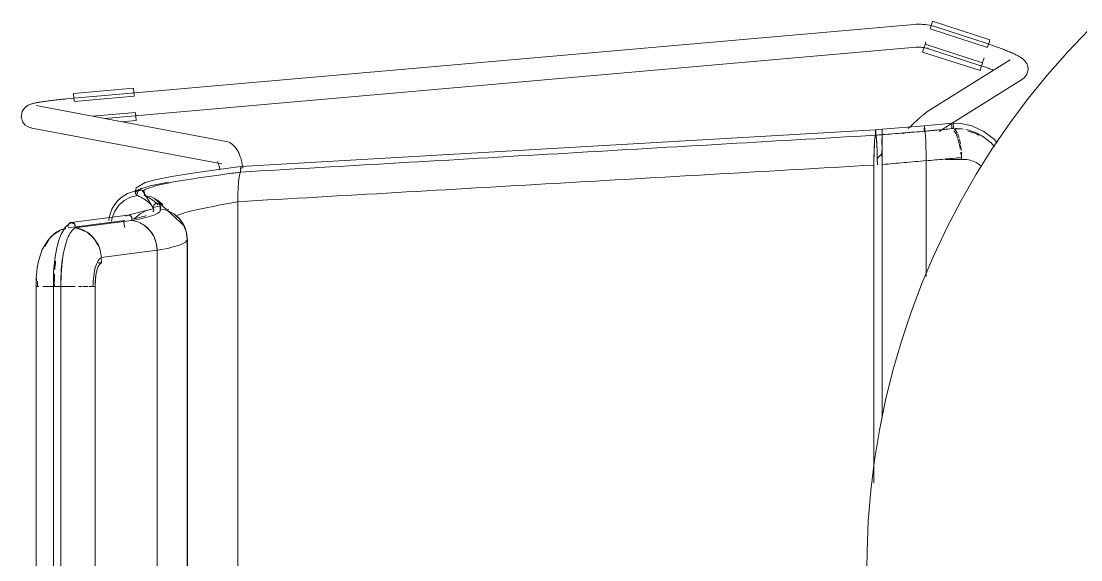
# Model space of a CAD drawing. Header units: millimetres. Extents: x 155927 to 326028, y -36033 to 97293.
# Drawn here: x 229478 to 230032, y 12309 to 12591 of the extents above; entities that cross this region are included whole.
import ezdxf

# ---------------------------------------------------------------- set-up
doc = ezdxf.new("R2010")
doc.units = ezdxf.units.MM
doc.header["$MEASUREMENT"] = 0
doc.layers.add('I-FURN', color=8, linetype='CONTINUOUS', lineweight=9)

msp = doc.modelspace()

# ---------------------------------------------------------------- linework, layer by layer
at = {"layer": 'I-FURN'}
for p, q in [((229954.15, 12589.47), (229954.78, 12591.42)), ((229954.78, 12591.42), (229984.79, 12581.73)), ((229945.1, 12589.71), (229501.78, 12550.76)), ((229945.14, 12589.71), (229945.1, 12589.71)), ((229946.28, 12589.79), (229945.14, 12589.71)), ((229947.42, 12589.82), (229946.28, 12589.79)), ((229948.57, 12589.8), (229947.42, 12589.82)), ((229949.71, 12589.74), (229948.57, 12589.8)), ((229950.84, 12589.63), (229949.71, 12589.74)), ((229951.97, 12589.48), (229950.84, 12589.63)), ((229953.1, 12589.28), (229951.97, 12589.48)), ((229954.22, 12589.04), (229953.1, 12589.28)), ((229953.48, 12587.38), (229983.48, 12577.69)), ((229953.51, 12587.5), (229954.15, 12589.47)), ((229955.32, 12588.75), (229954.22, 12589.04)), ((229956.41, 12588.42), (229955.32, 12588.75)), ((229983.23, 12579.71), (229956.41, 12588.42)), ((230036.47, 12586.92), (230025.43, 12575.34)), ((229950.9, 12579.41), (229951.28, 12580.57)), ((229984.79, 12581.73), (229984.16, 12579.78)), ((229521.8, 12540.47), (229946.15, 12577.75)), ((229946.15, 12577.76), (229946.81, 12577.8)), ((229946.81, 12577.8), (229947.47, 12577.82)), ((229947.47, 12577.82), (229948.13, 12577.81)), ((229948.13, 12577.81), (229948.79, 12577.78)), ((229948.79, 12577.78), (229949.45, 12577.71)), ((229949.45, 12577.71), (229950.11, 12577.63)), ((229949.57, 12575.27), (229950.2, 12577.22)), ((229949.57, 12575.27), (229979.57, 12565.58)), ((229950.11, 12577.63), (229950.76, 12577.51)), ((229950.2, 12577.22), (229950.83, 12579.19)), ((229950.76, 12577.51), (229951.41, 12577.37)), ((229980.88, 12569.62), (229950.87, 12579.31)), ((229951.41, 12577.37), (229952.05, 12577.21)), ((229952.05, 12577.21), (229952.68, 12577.02)), ((229952.68, 12577.02), (229952.71, 12577.01)), ((229952.71, 12577.01), (229979.52, 12568.3)), ((229983.69, 12579.56), (229983.23, 12579.71)), ((229984.16, 12579.78), (229983.52, 12577.81)), ((229984.43, 12579.32), (229983.69, 12579.56)), ((229985.16, 12579.07), (229984.43, 12579.32)), ((229985.9, 12578.82), (229985.16, 12579.07)), ((229986.63, 12578.57), (229985.9, 12578.82)), ((229987.35, 12578.32), (229986.63, 12578.57)), ((229988.06, 12578.06), (229987.35, 12578.32)), ((229988.77, 12577.81), (229988.06, 12578.06)), ((229989.47, 12577.56), (229988.77, 12577.81)), ((229990.16, 12577.3), (229989.47, 12577.56)), ((229990.84, 12577.05), (229990.16, 12577.3)), ((229991.5, 12576.79), (229990.84, 12577.05)), ((229992.15, 12576.54), (229991.5, 12576.79)), ((229992.79, 12576.29), (229992.15, 12576.54)), ((229993.42, 12576.04), (229992.79, 12576.29)), ((229994.03, 12575.79), (229993.42, 12576.04)), ((229994.63, 12575.54), (229994.03, 12575.79)), ((229995.2, 12575.29), (229994.63, 12575.54)), ((229995.77, 12575.05), (229995.2, 12575.29)), ((229996.31, 12574.81), (229995.77, 12575.05)), ((229996.84, 12574.57), (229996.31, 12574.81)), ((229997.35, 12574.34), (229996.84, 12574.57)), ((230025.43, 12575.34), (230014.86, 12563.33)), ((229995.38, 12571.22), (229951.8, 12543.91)), ((229980.84, 12569.5), (229980.2, 12567.53)), ((229980.91, 12569.72), (229981.71, 12572.2)), ((229997.84, 12574.11), (229997.35, 12574.34)), ((229998.31, 12573.87), (229997.84, 12574.11)), ((229998.77, 12573.65), (229998.31, 12573.87)), ((229999.21, 12573.42), (229998.77, 12573.65)), ((229999.64, 12573.19), (229999.21, 12573.42)), ((230000.05, 12572.96), (229999.64, 12573.19)), ((230000.45, 12572.72), (230000.05, 12572.96)), ((230000.84, 12572.48), (230000.45, 12572.72)), ((230001.22, 12572.22), (230000.84, 12572.48)), ((230001.61, 12571.95), (230001.22, 12572.22)), ((230002.02, 12571.63), (230001.61, 12571.95)), ((230002.44, 12571.26), (230002.02, 12571.63)), ((230002.91, 12570.8), (230002.44, 12571.26)), ((230003.43, 12570.17), (230002.91, 12570.8)), ((230003.99, 12569.26), (230003.43, 12570.17)), ((230004.52, 12567.88), (230003.99, 12569.26)), ((229979.85, 12568.19), (229979.52, 12568.3)), ((229980.2, 12567.53), (229979.57, 12565.58)), ((229980.54, 12567.96), (229979.85, 12568.19)), ((229981.23, 12567.73), (229980.54, 12567.96)), ((229981.92, 12567.5), (229981.23, 12567.73)), ((229982.6, 12567.27), (229981.92, 12567.5)), ((229983.27, 12567.03), (229982.6, 12567.27)), ((229983.94, 12566.8), (229983.27, 12567.03)), ((229984.59, 12566.56), (229983.94, 12566.8)), ((229985.24, 12566.32), (229984.59, 12566.56)), ((229985.88, 12566.09), (229985.24, 12566.32)), ((229986.5, 12565.86), (229985.88, 12566.09)), ((230002.88, 12561.94), (230004.1, 12563.68)), ((230004.1, 12563.68), (230004.69, 12565.9)), ((230004.69, 12565.9), (230004.52, 12567.88)), ((229964.99, 12538.02), (230001.76, 12561.05)), ((230002.88, 12561.94), (230001.76, 12561.05)), ((230014.86, 12563.33), (230004.78, 12550.91)), ((229505.38, 12553.57), (229536.79, 12556.33)), ((229505.56, 12551.53), (229505.38, 12553.57)), ((229536.79, 12556.33), (229536.97, 12554.29)), ((229536.97, 12554.29), (229537.15, 12552.23)), ((229480.53, 12546.65), (229481.24, 12547.13)), ((229481.24, 12547.13), (229481.8, 12547.43)), ((229481.8, 12547.43), (229482.27, 12547.65)), ((229482.27, 12547.65), (229482.7, 12547.81)), ((229482.7, 12547.81), (229483.1, 12547.96)), ((229483.1, 12547.96), (229483.5, 12548.08)), ((229483.5, 12548.08), (229483.89, 12548.2)), ((229483.89, 12548.2), (229484.3, 12548.3)), ((229484.3, 12548.3), (229484.71, 12548.41)), ((229484.71, 12548.41), (229485.14, 12548.51)), ((229485.14, 12548.51), (229485.58, 12548.61)), ((229485.58, 12548.61), (229486.04, 12548.7)), ((229585.22, 12528.47), (229485.93, 12547.28)), ((229486.04, 12548.7), (229486.52, 12548.8)), ((229486.52, 12548.8), (229487.01, 12548.89)), ((229487.01, 12548.89), (229487.53, 12548.99)), ((229487.53, 12548.99), (229488.06, 12549.08)), ((229488.06, 12549.08), (229488.61, 12549.17)), ((229488.61, 12549.17), (229489.18, 12549.27)), ((229489.18, 12549.27), (229489.77, 12549.36)), ((229489.77, 12549.36), (229490.37, 12549.45)), ((229490.37, 12549.45), (229490.99, 12549.54)), ((229490.99, 12549.54), (229491.62, 12549.63)), ((229491.62, 12549.63), (229492.27, 12549.72)), ((229492.27, 12549.72), (229492.94, 12549.81)), ((229492.94, 12549.81), (229493.61, 12549.89)), ((229493.61, 12549.89), (229494.3, 12549.98)), ((229494.3, 12549.98), (229495, 12550.06)), ((229495, 12550.06), (229495.71, 12550.15)), ((229495.71, 12550.15), (229496.43, 12550.23)), ((229496.43, 12550.23), (229497.15, 12550.31)), ((229497.15, 12550.31), (229497.88, 12550.39)), ((229497.88, 12550.39), (229498.62, 12550.46)), ((229498.62, 12550.46), (229499.37, 12550.54)), ((229499.37, 12550.54), (229500.12, 12550.61)), ((229500.12, 12550.61), (229500.87, 12550.68)), ((229500.87, 12550.68), (229501.62, 12550.75)), ((229501.62, 12550.75), (229501.78, 12550.76)), ((229505.74, 12549.47), (229505.56, 12551.53)), ((229505.75, 12549.34), (229537.17, 12552.1)), ((230004.78, 12550.91), (229995.2, 12538.09)), ((229478.1, 12541.38), (229478.58, 12544.14)), ((229478.93, 12538.63), (229478.1, 12541.38)), ((229478.58, 12544.14), (229479.62, 12545.79)), ((229479.62, 12545.79), (229480.53, 12546.65)), ((229537.91, 12543.65), (229515.43, 12541.68)), ((229537.92, 12543.53), (229538.1, 12541.47)), ((229538.1, 12541.47), (229538.28, 12539.42)), ((229948.67, 12541.38), (229948.35, 12541.09)), ((229948.98, 12541.65), (229948.67, 12541.38)), ((229949.28, 12541.91), (229948.98, 12541.65)), ((229949.56, 12542.15), (229949.28, 12541.91)), ((229949.82, 12542.38), (229949.56, 12542.15)), ((229950.07, 12542.6), (229949.82, 12542.38)), ((229950.31, 12542.8), (229950.07, 12542.6)), ((229950.55, 12542.99), (229950.31, 12542.8)), ((229950.77, 12543.17), (229950.55, 12542.99)), ((229950.99, 12543.34), (229950.77, 12543.17)), ((229951.22, 12543.52), (229950.99, 12543.34)), ((229951.48, 12543.7), (229951.22, 12543.52)), ((229951.8, 12543.91), (229951.48, 12543.7)), ((229478.93, 12538.63), (229480.26, 12537.05)), ((229480.26, 12537.05), (229481.34, 12536.3)), ((229481.34, 12536.3), (229482.14, 12535.93)), ((229482.14, 12535.93), (229482.76, 12535.71)), ((229482.76, 12535.71), (229483.28, 12535.58)), ((229530.38, 12538.73), (229538.28, 12539.42)), ((229928.33, 12534.84), (229950.53, 12536.66)), ((229942.55, 12535.75), (229942.06, 12535.29)), ((229943.02, 12536.2), (229942.55, 12535.75)), ((229943.49, 12536.64), (229943.02, 12536.2)), ((229943.96, 12537.07), (229943.49, 12536.64)), ((229944.41, 12537.49), (229943.96, 12537.07)), ((229944.85, 12537.9), (229944.41, 12537.49)), ((229945.29, 12538.31), (229944.85, 12537.9)), ((229945.71, 12538.7), (229945.29, 12538.31)), ((229946.13, 12539.08), (229945.71, 12538.7)), ((229946.53, 12539.45), (229946.13, 12539.08)), ((229946.92, 12539.8), (229946.53, 12539.45)), ((229947.3, 12540.15), (229946.92, 12539.8)), ((229947.66, 12540.48), (229947.3, 12540.15)), ((229948.01, 12540.79), (229947.66, 12540.48)), ((229948.35, 12541.09), (229948.01, 12540.79)), ((229950.45, 12535.74), (229950.43, 12535.29)), ((229950.43, 12535.29), (229950.45, 12535.74)), ((229950.48, 12536.41), (229950.46, 12536.12)), ((229950.46, 12536.12), (229950.48, 12536.41)), ((229950.51, 12536.6), (229950.48, 12536.41)), ((229950.48, 12536.41), (229950.51, 12536.6)), ((229950.53, 12536.67), (229950.51, 12536.6)), ((229950.51, 12536.6), (229950.53, 12536.66)), ((229950.53, 12536.67), (229965.02, 12538.09)), ((229950.56, 12536.6), (229950.53, 12536.67)), ((229950.53, 12536.66), (229950.56, 12536.59)), ((229950.58, 12536.41), (229950.56, 12536.6)), ((229950.61, 12536.11), (229950.58, 12536.41)), ((229950.58, 12536.4), (229950.61, 12536.11)), ((229950.62, 12535.73), (229950.61, 12536.11)), ((229950.61, 12536.11), (229950.62, 12535.72)), ((229950.63, 12535.28), (229950.62, 12535.73)), ((229950.62, 12535.72), (229950.63, 12535.27)), ((229958.17, 12533.75), (229964.62, 12537.78)), ((229969.59, 12537.88), (229964.13, 12537.97)), ((229975.24, 12536.66), (229969.59, 12537.88)), ((229981.55, 12533.76), (229975.24, 12536.66)), ((229995.2, 12538.09), (229986.15, 12524.9)), ((229483.28, 12535.58), (229483.69, 12535.49)), ((229483.69, 12535.49), (229582.98, 12516.68)), ((229593.06, 12515.28), (229924.97, 12534.56)), ((229924.66, 12530.84), (229924.47, 12529.09)), ((229924.87, 12531.73), (229924.66, 12530.84)), ((229924.87, 12533.18), (229924.86, 12532.69)), ((229924.86, 12532.69), (229924.86, 12532.2)), ((229924.86, 12532.2), (229924.87, 12531.73)), ((229924.88, 12533.64), (229924.87, 12533.18)), ((229924.9, 12534.02), (229924.88, 12533.64)), ((229924.92, 12534.31), (229924.9, 12534.02)), ((229924.95, 12534.5), (229924.92, 12534.31)), ((229924.97, 12534.56), (229924.95, 12534.5)), ((229928.33, 12534.83), (229924.97, 12534.57)), ((229925, 12534.49), (229924.97, 12534.56)), ((229925.03, 12534.31), (229925, 12534.49)), ((229925.05, 12534.01), (229925.03, 12534.31)), ((229925.07, 12533.63), (229925.05, 12534.01)), ((229925.08, 12533.18), (229925.07, 12533.63)), ((229925.07, 12531.72), (229925.08, 12532.19)), ((229925.28, 12530.82), (229925.07, 12531.72)), ((229925.08, 12532.69), (229925.08, 12533.18)), ((229925.08, 12532.19), (229925.08, 12532.69)), ((229925.48, 12529.07), (229925.28, 12530.82)), ((229928.31, 12531.1), (229928.3, 12529.35)), ((229928.3, 12529.34), (229928.31, 12531.09)), ((229928.32, 12532.96), (229928.33, 12533.45)), ((229928.33, 12533.45), (229928.32, 12532.96)), ((229928.32, 12532.46), (229928.32, 12532.96)), ((229928.32, 12532.96), (229928.32, 12532.46)), ((229928.33, 12531.99), (229928.32, 12532.46)), ((229928.32, 12532.46), (229928.33, 12531.99)), ((229928.33, 12534.77), (229928.33, 12534.84)), ((229928.33, 12534.84), (229928.33, 12534.77)), ((229928.33, 12534.77), (229928.33, 12534.83)), ((229928.33, 12534.83), (229928.33, 12534.77)), ((229928.33, 12534.58), (229928.33, 12534.77)), ((229928.33, 12534.77), (229928.34, 12534.58)), ((229928.34, 12534.58), (229928.33, 12534.77)), ((229928.33, 12534.77), (229928.33, 12534.58)), ((229928.33, 12534.28), (229928.33, 12534.58)), ((229928.33, 12534.58), (229928.33, 12534.29)), ((229928.33, 12534.29), (229928.33, 12533.9)), ((229928.33, 12533.9), (229928.33, 12534.28)), ((229928.33, 12533.45), (229928.33, 12533.9)), ((229928.33, 12533.9), (229928.33, 12533.45)), ((229928.34, 12534.58), (229928.34, 12534.29)), ((229928.34, 12534.29), (229928.34, 12534.58)), ((229928.34, 12534.29), (229928.34, 12533.91)), ((229928.34, 12533.91), (229928.34, 12534.29)), ((229928.34, 12533.91), (229928.34, 12533.45)), ((229928.34, 12533.46), (229928.34, 12533.91)), ((229928.34, 12532.97), (229928.34, 12533.46)), ((229928.34, 12533.45), (229928.34, 12532.96)), ((229928.34, 12532.47), (229928.34, 12532.97)), ((229928.34, 12532.96), (229928.34, 12532.47)), ((229928.34, 12532.47), (229928.34, 12532)), ((229928.34, 12532), (229928.34, 12532.47)), ((229928.34, 12532), (229928.35, 12531.11)), ((229928.35, 12531.11), (229928.34, 12532)), ((229928.35, 12531.11), (229928.37, 12529.37)), ((229928.37, 12529.37), (229928.35, 12531.11)), ((229939.58, 12532.93), (229939.07, 12532.45)), ((229950.43, 12535.29), (229950.43, 12534.8)), ((229950.43, 12534.79), (229950.43, 12535.29)), ((229950.43, 12534.8), (229950.43, 12534.3)), ((229950.43, 12534.3), (229950.43, 12534.79)), ((229950.43, 12534.3), (229950.44, 12533.83)), ((229950.44, 12533.83), (229950.43, 12534.3)), ((229950.64, 12534.78), (229950.63, 12535.28)), ((229950.63, 12535.27), (229950.64, 12534.78)), ((229950.63, 12534.29), (229950.64, 12534.78)), ((229950.64, 12534.78), (229950.63, 12534.28)), ((229950.63, 12533.82), (229950.63, 12534.29)), ((229950.63, 12534.28), (229950.63, 12533.81)), ((229950.82, 12532.92), (229950.63, 12533.82)), ((229950.63, 12533.81), (229950.82, 12532.93)), ((229950.82, 12532.93), (229951, 12531.21)), ((229951, 12531.19), (229950.82, 12532.92)), ((229951, 12531.19), (229951.15, 12528.75)), ((229951.15, 12528.71), (229951, 12531.19)), ((229980.85, 12531.19), (229977.16, 12533.1)), ((229985.42, 12527.69), (229980.85, 12531.19)), ((229987.08, 12529.43), (229981.55, 12533.76)), ((229585.22, 12528.47), (229586.2, 12528.21)), ((229586.2, 12528.21), (229587.1, 12527.84)), ((229587.1, 12527.84), (229587.89, 12527.41)), ((229587.89, 12527.41), (229588.58, 12526.92)), ((229588.58, 12526.92), (229589.17, 12526.41)), ((229589.17, 12526.41), (229589.69, 12525.89)), ((229589.69, 12525.89), (229590.15, 12525.36)), ((229590.15, 12525.36), (229590.55, 12524.83)), ((229590.55, 12524.83), (229590.91, 12524.29)), ((229924.31, 12526.59), (229924.18, 12523.46)), ((229924.47, 12529.09), (229924.31, 12526.59)), ((229925.64, 12526.57), (229925.48, 12529.07)), ((229925.76, 12523.45), (229925.64, 12526.57)), ((229928.3, 12529.35), (229928.29, 12526.85)), ((229928.29, 12526.84), (229928.3, 12529.34)), ((229928.38, 12526.86), (229928.37, 12529.37)), ((229928.37, 12529.36), (229928.38, 12526.86)), ((229928.38, 12526.86), (229928.39, 12523.73)), ((229928.39, 12523.73), (229928.38, 12526.86)), ((229951.15, 12528.71), (229951.26, 12525.68)), ((229951.26, 12525.61), (229951.15, 12528.71)), ((229951.26, 12525.61), (229951.34, 12522.17)), ((229951.34, 12522.18), (229951.26, 12525.61)), ((229986.15, 12524.9), (229977.63, 12511.36)), ((229987.15, 12525.62), (229985.42, 12527.69)), ((229988.48, 12527.68), (229987.08, 12529.43)), ((229590.91, 12524.29), (229591.23, 12523.75)), ((229591.23, 12523.75), (229591.52, 12523.22)), ((229591.52, 12523.22), (229591.79, 12522.67)), ((229591.79, 12522.67), (229592.04, 12522.11)), ((229592.04, 12522.11), (229592.28, 12521.54)), ((229592.28, 12521.54), (229592.5, 12520.95)), ((229592.5, 12520.95), (229592.71, 12520.36)), ((229592.71, 12520.36), (229592.9, 12519.76)), ((229592.9, 12519.76), (229593.08, 12519.14)), ((229593.08, 12519.14), (229593.25, 12518.51)), ((229924.11, 12519.89), (229924.08, 12516.11)), ((229924.18, 12523.46), (229924.11, 12519.89)), ((229928.39, 12522.17), (229925.72, 12519.6)), ((229925.84, 12519.9), (229925.76, 12523.45)), ((229925.87, 12516.22), (229925.84, 12519.9)), ((229928.27, 12520.16), (229928.28, 12523.72)), ((229928.28, 12523.72), (229928.27, 12520.17)), ((229928.39, 12523.73), (229928.39, 12520.16)), ((229928.39, 12520.16), (229928.39, 12523.73)), ((229928.39, 12520.16), (229928.4, 12516.37)), ((229928.4, 12516.37), (229928.39, 12520.16)), ((229951.36, 12518.32), (229951.34, 12522.08)), ((229951.34, 12522.08), (229951.36, 12518.44)), ((229969.92, 12520.01), (229969.92, 12518.97)), ((229581.21, 12513.72), (229571.28, 12512.36)), ((229580.75, 12517.9), (229580.77, 12517.87)), ((229580.77, 12517.87), (229580.81, 12517.8)), ((229580.81, 12517.8), (229580.86, 12517.71)), ((229580.86, 12517.71), (229580.93, 12517.56)), ((229580.93, 12517.56), (229581.02, 12517.36)), ((229581.02, 12517.36), (229581.12, 12517.13)), ((229581.12, 12517.13), (229581.22, 12516.86)), ((229593.06, 12515.27), (229581.21, 12513.72)), ((229581.22, 12516.86), (229581.32, 12516.56)), ((229581.32, 12516.56), (229581.43, 12516.22)), ((229581.43, 12516.22), (229581.54, 12515.86)), ((229581.54, 12515.86), (229581.65, 12515.46)), ((229581.65, 12515.46), (229581.75, 12515.04)), ((229581.75, 12515.04), (229581.86, 12514.6)), ((229581.86, 12514.6), (229581.96, 12514.13)), ((229581.96, 12514.13), (229582.06, 12513.63)), ((229592.86, 12513.87), (229592.85, 12513.38)), ((229592.85, 12513.38), (229592.86, 12513.87)), ((229592.86, 12513.87), (229592.88, 12514.33)), ((229592.88, 12514.32), (229592.86, 12513.87)), ((229592.92, 12514.71), (229592.88, 12514.32)), ((229592.88, 12514.33), (229592.92, 12514.71)), ((229592.96, 12515.01), (229592.92, 12514.71)), ((229592.92, 12514.71), (229592.96, 12515.01)), ((229593.06, 12515.28), (229593.12, 12515.21)), ((229593.12, 12515.21), (229593.06, 12515.27)), ((229593.21, 12514.74), (229593.17, 12515.03)), ((229593.17, 12515.03), (229593.21, 12514.74)), ((229593.25, 12514.36), (229593.21, 12514.74)), ((229593.21, 12514.74), (229593.25, 12514.36)), ((229593.25, 12518.51), (229593.42, 12517.87)), ((229593.42, 12517.87), (229593.57, 12517.21)), ((229593.57, 12517.21), (229593.71, 12516.54)), ((229593.71, 12516.54), (229593.85, 12515.86)), ((229593.85, 12515.86), (229593.97, 12515.17)), ((229593.97, 12515.17), (229594.09, 12514.47)), ((229924.08, 12516.11), (229924.08, 12349.84)), ((229924.08, 12349.84), (229924.08, 12516.11)), ((229928.4, 12516.37), (229928.4, 12383.54)), ((229928.4, 12383.54), (229928.4, 12516.37)), ((229951.36, 12457.76), (229951.36, 12518.32)), ((229951.36, 12518.32), (229951.36, 12457.76)), ((229971.16, 12519.02), (229961.41, 12519.02)), ((229547.92, 12508.34), (229542.93, 12506.94)), ((229556.94, 12510.15), (229547.92, 12508.34)), ((229563.26, 12511.18), (229556.94, 12510.15)), ((229571.28, 12512.36), (229563.26, 12511.18)), ((229591.8, 12507.3), (229592.11, 12509.76)), ((229592.11, 12509.76), (229591.8, 12507.26)), ((229592.11, 12509.77), (229592.48, 12511.51)), ((229592.48, 12511.51), (229592.11, 12509.76)), ((229592.48, 12511.51), (229592.88, 12512.41)), ((229592.88, 12512.41), (229592.48, 12511.51)), ((229592.85, 12513.38), (229592.86, 12512.88)), ((229592.86, 12512.88), (229592.85, 12513.38)), ((229592.86, 12512.88), (229592.88, 12512.41)), ((229592.88, 12512.41), (229592.86, 12512.88)), ((229977.63, 12511.36), (229969.66, 12497.49)), ((229545.49, 12505.26), (229533.77, 12501.27)), ((229538.29, 12504.17), (229537.76, 12501.98)), ((229542.93, 12506.94), (229538.29, 12504.17)), ((229539.35, 12502.47), (229539.04, 12502.08)), ((229539.04, 12502.08), (229539.35, 12502.46)), ((229539.74, 12502.77), (229539.35, 12502.47)), ((229539.35, 12502.46), (229539.74, 12502.76)), ((229539.74, 12502.76), (229540.2, 12502.96)), ((229540.2, 12502.96), (229539.74, 12502.77)), ((229540.68, 12503.04), (229540.2, 12502.96)), ((229540.2, 12502.96), (229540.68, 12503.03)), ((229541.17, 12502.98), (229540.68, 12503.04)), ((229540.68, 12503.03), (229541.17, 12502.97)), ((229541.63, 12502.79), (229541.17, 12502.98)), ((229541.17, 12502.97), (229541.63, 12502.79)), ((229541.54, 12502.84), (229547.24, 12493.45)), ((229541.63, 12502.79), (229542.03, 12502.5)), ((229542.03, 12502.51), (229541.63, 12502.79)), ((229542.35, 12502.13), (229542.03, 12502.51)), ((229542.03, 12502.5), (229542.35, 12502.12)), ((229555.15, 12507.17), (229545.49, 12505.26)), ((229591.56, 12504.16), (229591.4, 12500.63)), ((229591.41, 12500.69), (229591.56, 12504.16)), ((229591.56, 12504.21), (229591.8, 12507.27)), ((229591.8, 12507.26), (229591.56, 12504.16)), ((229528.7, 12497.47), (229526.93, 12495.3)), ((229530.95, 12499.46), (229528.7, 12497.47)), ((229532.03, 12497.52), (229529.2, 12495.04)), ((229533.77, 12501.27), (229530.95, 12499.46)), ((229535.35, 12499.26), (229532.03, 12497.52)), ((229538.98, 12500.16), (229535.35, 12499.26)), ((229537.76, 12501.98), (229538.06, 12501.07)), ((229538.77, 12501.13), (229538.85, 12501.62)), ((229538.85, 12501.62), (229538.77, 12501.13)), ((229538.81, 12500.63), (229538.98, 12500.16)), ((229538.98, 12500.16), (229538.82, 12500.63)), ((229538.85, 12501.62), (229539.04, 12502.08)), ((229539.04, 12502.08), (229538.85, 12501.62)), ((229542.56, 12501.68), (229542.35, 12502.13)), ((229542.35, 12502.12), (229542.55, 12501.67)), ((229542.61, 12500.68), (229542.46, 12500.21)), ((229542.46, 12500.21), (229546.08, 12499.42)), ((229542.47, 12500.21), (229542.62, 12500.69)), ((229546.08, 12499.43), (229542.47, 12500.21)), ((229542.55, 12501.67), (229542.64, 12501.18)), ((229542.65, 12501.19), (229542.56, 12501.68)), ((229542.64, 12501.18), (229542.61, 12500.68)), ((229542.62, 12500.69), (229542.65, 12501.19)), ((229549.4, 12497.79), (229546.08, 12499.43)), ((229546.08, 12499.42), (229549.4, 12497.78)), ((229547.73, 12498.73), (229563.43, 12484.13)), ((229552.24, 12495.38), (229549.4, 12497.79)), ((229549.4, 12497.78), (229552.24, 12495.38)), ((229591.35, 12496.94), (229591.41, 12500.63)), ((229591.4, 12500.63), (229591.35, 12496.86)), ((229591.35, 12496.86), (229591.35, 12113.46)), ((229591.35, 12113.38), (229591.35, 12496.86)), ((229969.66, 12497.49), (229962.25, 12483.31)), ((229525.58, 12493.03), (229524.29, 12489.43)), ((229526.93, 12495.3), (229525.58, 12493.03)), ((229527.03, 12491.95), (229525.63, 12488.44)), ((229529.2, 12495.04), (229527.03, 12491.95)), ((229533.89, 12489.88), (229545.5, 12492.84)), ((229543.63, 12492.31), (229540.24, 12490.56)), ((229547.35, 12493.2), (229543.63, 12492.31)), ((229545.5, 12492.84), (229547.37, 12493.17)), ((229550.95, 12494.72), (229547.06, 12493.88)), ((229547.15, 12494.17), (229547.23, 12494.66)), ((229547.23, 12494.66), (229547.15, 12494.17)), ((229547.19, 12493.67), (229547.15, 12494.17)), ((229547.15, 12494.17), (229547.19, 12493.67)), ((229547.35, 12493.2), (229547.19, 12493.67)), ((229547.19, 12493.67), (229547.35, 12493.2)), ((229547.23, 12494.66), (229547.43, 12495.11)), ((229547.43, 12495.11), (229547.23, 12494.66)), ((229547.43, 12495.11), (229547.75, 12495.49)), ((229547.75, 12495.49), (229547.43, 12495.11)), ((229548.15, 12495.79), (229547.75, 12495.49)), ((229547.75, 12495.49), (229548.15, 12495.78)), ((229548.61, 12495.98), (229548.15, 12495.79)), ((229548.15, 12495.78), (229548.61, 12495.97)), ((229548.61, 12495.97), (229549.1, 12496.04)), ((229549.1, 12496.04), (229548.61, 12495.98)), ((229549.1, 12496.04), (229549.59, 12495.97)), ((229549.59, 12495.98), (229549.1, 12496.04)), ((229550.05, 12495.79), (229549.59, 12495.98)), ((229549.59, 12495.97), (229550.05, 12495.78)), ((229550.46, 12495.49), (229550.05, 12495.79)), ((229550.05, 12495.78), (229550.45, 12495.49)), ((229550.45, 12495.49), (229550.77, 12495.11)), ((229550.77, 12495.11), (229550.46, 12495.49)), ((229550.77, 12495.11), (229550.97, 12494.66)), ((229550.97, 12494.66), (229550.77, 12495.11)), ((229550.82, 12495.01), (229550.87, 12492.13)), ((229551.01, 12493.67), (229550.85, 12493.2)), ((229550.85, 12493.2), (229551.02, 12493.67)), ((229554.57, 12492.31), (229550.85, 12493.2)), ((229550.97, 12494.66), (229551.05, 12494.17)), ((229551.05, 12494.17), (229550.97, 12494.66)), ((229551.05, 12494.17), (229551.01, 12493.67)), ((229551.02, 12493.67), (229551.05, 12494.17)), ((229557.96, 12490.56), (229554.57, 12492.31)), ((229554.57, 12492.3), (229557.96, 12490.55)), ((229502.63, 12483.2), (229532.32, 12487.04)), ((229504.19, 12486.04), (229533.96, 12489.89)), ((229535.87, 12487.06), (229506.17, 12483.22)), ((229524.29, 12489.43), (229524, 12487.16)), ((229525.63, 12488.44), (229525.26, 12486.7)), ((229525.26, 12486.69), (229525.63, 12488.43)), ((229531.54, 12486.92), (229532.23, 12483.43)), ((229533.29, 12489.65), (229532.9, 12489.36)), ((229533.73, 12489.84), (229533.29, 12489.65)), ((229534.2, 12489.91), (229533.73, 12489.84)), ((229534.67, 12489.84), (229534.2, 12489.91)), ((229535.11, 12489.65), (229534.67, 12489.84)), ((229535.49, 12489.35), (229535.11, 12489.65)), ((229535.79, 12488.97), (229535.49, 12489.35)), ((229535.98, 12488.52), (229535.79, 12488.97)), ((229536.06, 12488.03), (229535.98, 12488.52)), ((229536.03, 12487.53), (229536.06, 12488.03)), ((229540.24, 12490.56), (229537.36, 12488.05)), ((229560.84, 12488.05), (229557.96, 12490.56)), ((229557.96, 12490.55), (229560.83, 12488.04)), ((229560.83, 12488.04), (229563, 12484.91)), ((229563.01, 12484.91), (229560.84, 12488.05)), ((229495.93, 12480.32), (229493.86, 12478.65)), ((229498.19, 12481.65), (229495.93, 12480.32)), ((229501.3, 12483.79), (229499, 12479.96)), ((229503.69, 12485.68), (229501.3, 12483.79)), ((229508.6, 12483.97), (229506.16, 12483.65)), ((229545.37, 12481.94), (229542.63, 12484.43)), ((229547.45, 12478.83), (229545.37, 12481.94)), ((229562.83, 12485.23), (229564.56, 12480.76)), ((229563, 12484.91), (229564.37, 12481.34)), ((229564.37, 12481.34), (229563.01, 12484.91)), ((229563.43, 12484.13), (229564.13, 12482.2)), ((229564.37, 12481.34), (229564.84, 12477.55)), ((229564.85, 12477.55), (229564.37, 12481.34)), ((229564.56, 12480.76), (229565, 12477.01)), ((229962.25, 12483.31), (229955.41, 12468.84)), ((229492.02, 12476.67), (229489.15, 12471.96)), ((229493.86, 12478.65), (229492.02, 12476.67)), ((229497.81, 12476.79), (229496.73, 12472.75)), ((229499, 12479.96), (229497.81, 12476.79)), ((229502.14, 12477.25), (229501.05, 12473.82)), ((229548.77, 12475.28), (229547.45, 12478.83)), ((229549.25, 12471.51), (229548.77, 12475.28)), ((229564.85, 12477.55), (229564.85, 12132.77)), ((229564.85, 12132.77), (229564.85, 12477.55)), ((229565, 12438.1), (229565, 12477.01)), ((229489.15, 12471.96), (229487.13, 12465.81)), ((229496.73, 12472.75), (229495.86, 12468.03)), ((229500.08, 12469.38), (229499.49, 12465.37)), ((229501.05, 12473.82), (229500.08, 12469.38)), ((229519.97, 12467.65), (229549.25, 12471.51)), ((229549.25, 12471.51), (229549.25, 12138.8)), ((229549.25, 12138.8), (229549.25, 12471.51)), ((229487.13, 12465.81), (229486.48, 12462.31)), ((229495.86, 12468.03), (229495.06, 12460.14)), ((229499.49, 12465.37), (229498.96, 12458.81)), ((229520.04, 12464.94), (229518.37, 12464.94)), ((229518.39, 12462.95), (229519.18, 12464.3)), ((229519.18, 12464.3), (229520.04, 12464.94)), ((229520.04, 12464.94), (229519.97, 12467.65)), ((229955.41, 12468.84), (229949.15, 12454.12)), ((229486.48, 12462.31), (229485.96, 12457.1)), ((229495.06, 12460.14), (229494.92, 12452.58)), ((229498.96, 12458.81), (229498.88, 12452.58)), ((229516.89, 12455.62), (229517.21, 12458.47)), ((229517.21, 12458.47), (229517.72, 12460.96)), ((229517.72, 12460.96), (229518.39, 12462.95)), ((229485.96, 12457.1), (229485.88, 12452.58)), ((229486.05, 12452.58), (229485.88, 12452.58)), ((229485.88, 12452.58), (229485.88, 12157.73)), ((229485.9, 12452.58), (229487.37, 12452.58)), ((229489.4, 12452.58), (229491.98, 12452.58)), ((229495.16, 12452.58), (229492.13, 12452.58)), ((229492.15, 12452.58), (229495.16, 12452.58)), ((229494.92, 12452.58), (229494.92, 12157.73)), ((229494.92, 12452.58), (229498.77, 12452.58)), ((229494.99, 12452.58), (229494.92, 12452.58)), ((229495.18, 12452.58), (229494.99, 12452.58)), ((229495.49, 12452.58), (229495.18, 12452.58)), ((229495.88, 12452.58), (229495.49, 12452.58)), ((229496.33, 12452.58), (229495.88, 12452.58)), ((229496.82, 12452.58), (229496.33, 12452.58)), ((229497.32, 12452.58), (229496.82, 12452.58)), ((229497.8, 12452.58), (229497.32, 12452.58)), ((229498.21, 12452.58), (229497.8, 12452.58)), ((229498.54, 12452.58), (229498.21, 12452.58)), ((229498.77, 12452.58), (229498.54, 12452.58)), ((229502.66, 12452.58), (229498.85, 12452.58)), ((229498.85, 12452.58), (229502.66, 12452.58)), ((229498.88, 12157.73), (229498.88, 12452.58)), ((229502.86, 12452.58), (229506.41, 12452.58)), ((229508.04, 12452.58), (229509.88, 12452.58)), ((229511.69, 12452.58), (229510.37, 12452.58)), ((229511.68, 12452.58), (229512.87, 12452.58)), ((229513.45, 12452.58), (229515.19, 12452.58)), ((229516.72, 12452.58), (229516.72, 12157.73)), ((229516.78, 12452.58), (229516.89, 12455.62)), ((229516.78, 12157.73), (229516.78, 12452.58)), ((229949.15, 12454.12), (229943.49, 12439.15)), ((229565, 12133.3), (229565, 12438.1)), ((229943.49, 12439.15), (229938.44, 12423.97)), ((229938.44, 12423.97), (229933.99, 12408.61)), ((229933.99, 12408.61), (229930.16, 12393.07)), ((229930.16, 12393.07), (229926.96, 12377.4)), ((229926.96, 12377.4), (229924.39, 12361.61)), ((229924.39, 12361.61), (229922.45, 12345.72)), ((229922.45, 12345.72), (229921.14, 12329.78)), ((229921.14, 12329.78), (229920.48, 12313.79)), ((229920.48, 12313.79), (229920.38, 12305.16))]:
    msp.add_line(p, q, dxfattribs=at)
for centre, major_axis, ratio, start_param, end_param in [((229534.19, 12487.94), (0, -1.96), 0.955139, 1.359855, 3.903556), ((229534.18, 12471.38), (0, -15.78), 0.955139, 2.787556, 3.029056), ((229534.18, 12471.38), (0, -15.78), 0.955139, 2.545839, 2.787386), ((229534.18, 12471.38), (0, -15.78), 0.955139, 1.579038, 2.545717), ((229490.16, 12452.58), (0, -12.4), 0.287441, 4.492176, 4.712389), ((229501.63, 12452.58), (15.75, 0), 0.000004, 0.290246, 0.472486)]:
    msp.add_ellipse(centre, major_axis=major_axis, ratio=ratio, start_param=start_param, end_param=end_param, dxfattribs=at)
for points, knots in [([(229964.85, 12535.15), (229964.86, 12535.37), (229964.85, 12535.86), (229964.77, 12536.61), (229964.61, 12537.28), (229964.44, 12537.71), (229964.32, 12537.86), (229964.28, 12537.9)], [-1, -1, -1, -1, -0.90625, -0.8125, -0.71875, -0.625, -0.5625, -0.5625, -0.5625, -0.5625]), ([(229965.17, 12538.04), (229965.2, 12538.02), (229965.24, 12537.98), (229965.32, 12537.87), (229965.42, 12537.68), (229965.52, 12537.36), (229965.6, 12536.96), (229965.63, 12536.61), (229965.65, 12536.23), (229965.64, 12535.79), (229965.61, 12535.43), (229965.58, 12535.25)], [0.5555556, 0.5555556, 0.5555556, 0.5555556, 0.5833333, 0.6180556, 0.6527778, 0.7222222, 0.7916667, 0.8263889, 0.8611111, 0.9305556, 1, 1, 1, 1]), ([(229924.08, 12516.11), (229924.08, 12517.38), (229924.1, 12519.93), (229924.18, 12523.54), (229924.3, 12526.7), (229924.52, 12530.06), (229924.73, 12531.45), (229924.87, 12531.73)], [-1, -1, -1, -1, -0.833333, -0.666667, -0.5, -0.333333, 0, 0, 0, 0]), ([(229924.87, 12531.73), (229924.87, 12531.95), (229924.86, 12532.44), (229924.86, 12533.08), (229924.87, 12533.54), (229924.89, 12533.95), (229924.92, 12534.4), (229924.95, 12534.57), (229924.97, 12534.57)], [-1, -1, -1, -1, -0.90625, -0.8125, -0.765625, -0.71875, -0.625, -0.501507, -0.501507, -0.501507, -0.501507]), ([(229924.97, 12534.57), (229924.99, 12534.57), (229925.02, 12534.43), (229925.05, 12534.03), (229925.07, 12533.64), (229925.08, 12533.19), (229925.09, 12532.69), (229925.08, 12532.19), (229925.08, 12531.87), (229925.07, 12531.72)], [-0.5, -0.5, -0.5, -0.5, -0.375, -0.3125, -0.25, -0.1875, -0.125, -0.0625, 0, 0, 0, 0]), ([(229925.07, 12531.72), (229925.22, 12531.43), (229925.43, 12530.04), (229925.65, 12526.69), (229925.77, 12523.53), (229925.85, 12519.97), (229925.87, 12517.46), (229925.87, 12516.22)], [-1, -1, -1, -1, -0.6666667, -0.5, -0.3333333, -0.1666667, -0.003964, -0.003964, -0.003964, -0.003964]), ([(229944.33, 12533.32), (229942.68, 12533.18), (229937.46, 12532.75), (229932.22, 12532.32), (229928.64, 12532.02)], [0.2766114, 0.2766114, 0.2766114, 0.2766114, 0.5, 0.9859083, 0.9859083, 0.9859083, 0.9859083]), ([(229965.58, 12535.25), (229965.97, 12535.11), (229966.72, 12534.54), (229967.42, 12533.41), (229967.74, 12532.73)], [0, 0, 0, 0, 0.1666667, 0.3309695, 0.3309695, 0.3309695, 0.3309695]), ([(229967.86, 12530.24), (229967.59, 12531.05), (229966.97, 12532.74), (229966.3, 12533.57), (229965.94, 12533.97)], [-0.47467, -0.47467, -0.47467, -0.47467, -0.3333333, -0.1666667, -0.1666667, -0.1666667, -0.1666667]), ([(229972.16, 12534.67), (229974.27, 12534.23), (229977.35, 12533.22), (229980.12, 12531.59), (229980.99, 12531)], [0.1763318, 0.1763318, 0.1763318, 0.1763318, 0.3333333, 0.408557, 0.408557, 0.408557, 0.408557]), ([(229978.92, 12531.72), (229978.33, 12532.06), (229976.48, 12533.08), (229974.5, 12533.58), (229973.13, 12533.81)], [0.6175454, 0.6175454, 0.6175454, 0.6175454, 0.6666667, 0.7702374, 0.7702374, 0.7702374, 0.7702374]), ([(229969.24, 12524.54), (229969.12, 12525.22), (229968.95, 12526.06), (229968.77, 12526.91), (229968.73, 12527.1)], [-0.7589709, -0.7589709, -0.7589709, -0.7589709, -0.6666667, -0.6409461, -0.6409461, -0.6409461, -0.6409461]), ([(229968.82, 12529.6), (229969, 12528.86), (229969.17, 12528), (229969.33, 12527.11), (229969.34, 12527.05)], [0.5392675, 0.5392675, 0.5392675, 0.5392675, 0.6666667, 0.6749626, 0.6749626, 0.6749626, 0.6749626]), ([(229969.92, 12518.97), (229972.3, 12519.18), (229975.9, 12518.55), (229978.9, 12516.62), (229979.81, 12515.86)], [0, 0, 0, 0, 0.3333333, 0.5, 0.5, 0.5, 0.5]), ([(229541.58, 12502.04), (229541.78, 12502.45), (229543.38, 12503.87), (229551.68, 12506.31), (229570.11, 12509.36), (229585.33, 12511.39), (229592.88, 12512.41)], [0.1500589, 0.1500589, 0.1500589, 0.1500589, 0.25, 0.5, 0.75, 1, 1, 1, 1]), ([(229538.98, 12500.16), (229537.42, 12501.18), (229537.65, 12502.44), (229540.56, 12503.7), (229541.19, 12503.93)], [0, 0, 0, 0, 0.25, 0.3070827, 0.3070827, 0.3070827, 0.3070827]), ([(229547.06, 12493.88), (229546.6, 12494.81), (229544.81, 12496.91), (229541.38, 12499), (229538.98, 12500.16)], [0.0974617, 0.0974617, 0.0974617, 0.0974617, 0.5, 1, 1, 1, 1]), ([(229549.59, 12495.33), (229549.2, 12495.79), (229547.53, 12497.42), (229544.87, 12499.04), (229542.46, 12500.21)], [0.3036932, 0.3036932, 0.3036932, 0.3036932, 0.5, 1, 1, 1, 1]), ([(229559.07, 12489.56), (229560.22, 12490.05), (229564.47, 12491.51), (229575.18, 12493.94), (229585.96, 12495.88), (229591.35, 12496.86)], [0.375, 0.375, 0.375, 0.375, 0.5, 0.75, 1, 1, 1, 1]), ([(229506.35, 12484.07), (229506.35, 12484.21), (229506.32, 12484.44), (229506.23, 12484.73), (229506.12, 12485), (229505.92, 12485.31), (229505.62, 12485.63), (229505.25, 12485.87), (229504.89, 12486), (229504.58, 12486.05), (229504.31, 12486.05), (229504.04, 12486.02), (229503.8, 12485.95), (229503.55, 12485.83), (229503.25, 12485.64), (229502.94, 12485.32), (229502.72, 12484.92), (229502.62, 12484.57), (229502.59, 12484.3), (229502.58, 12484.14), (229502.58, 12484.07)], [0.1111111, 0.1111111, 0.1111111, 0.1111111, 0.1666667, 0.1944444, 0.2222222, 0.2777778, 0.3333333, 0.3888889, 0.4444444, 0.4791667, 0.5138889, 0.5486111, 0.5833333, 0.6180556, 0.6527778, 0.7222222, 0.7916667, 0.8263889, 0.8611111, 0.8888889, 0.8888889, 0.8888889, 0.8888889]), ([(229502.6, 12483.98), (229502.6, 12484.14), (229502.64, 12484.43), (229502.79, 12484.82), (229503.04, 12485.23), (229503.57, 12485.69), (229504.43, 12485.94), (229505.22, 12485.71), (229505.75, 12485.31), (229506.07, 12484.93), (229506.21, 12484.63), (229506.26, 12484.47)], [-0.875, -0.875, -0.875, -0.875, -0.8125, -0.765625, -0.71875, -0.625, -0.5, -0.375, -0.3125, -0.25, -0.1875, -0.1875, -0.1875, -0.1875]), ([(229501.42, 12482.99), (229500.68, 12482.83), (229498.81, 12482.26), (229495.98, 12480.72), (229494.15, 12479.04), (229493.37, 12478.09)], [0.0634811, 0.0634811, 0.0634811, 0.0634811, 0.1666667, 0.3333333, 0.5, 0.5, 0.5, 0.5]), ([(229513.05, 12480.38), (229515.1, 12478.95), (229517.59, 12476.02), (229519.16, 12472.48), (229519.4, 12471.26)], [-0.6666667, -0.6666667, -0.6666667, -0.6666667, -0.3333333, -0.1698038, -0.1698038, -0.1698038, -0.1698038]), ([(229492.75, 12477.29), (229492.22, 12476.56), (229491.5, 12475.31), (229490.87, 12473.98), (229490.67, 12473.46)], [0.5455526, 0.5455526, 0.5455526, 0.5455526, 0.6666667, 0.739481, 0.739481, 0.739481, 0.739481]), ([(229498.85, 12452.58), (229498.81, 12454.93), (229498.88, 12459.58), (229499.51, 12466.43), (229500.6, 12472.54), (229501.61, 12475.76), (229502.15, 12477.25)], [0.0000052, 0.0000052, 0.0000052, 0.0000052, 0.1666667, 0.3333333, 0.5, 0.6602535, 0.6602535, 0.6602535, 0.6602535]), ([(229549.63, 12471.58), (229555.16, 12472.56), (229562.9, 12474.37), (229564.57, 12476.18), (229564.78, 12477.01)], [0.0112456, 0.0112456, 0.0112456, 0.0112456, 0.5, 0.9107153, 0.9107153, 0.9107153, 0.9107153])]:
    msp.add_open_spline(points, degree=3, knots=knots, dxfattribs=at)
for points in [[(229924.87, 12531.73), (229869.47, 12528.51), (229758.71, 12522.07), (229648.11, 12515.63), (229592.88, 12512.41)], [(229924.87, 12531.73), (229925.45, 12531.77), (229926.61, 12531.86), (229927.76, 12531.95), (229928.34, 12532)], [(229925.07, 12531.72), (229925.62, 12531.77), (229926.7, 12531.86), (229927.78, 12531.95), (229928.33, 12531.99)], [(229950.63, 12533.81), (229946.92, 12533.51), (229939.49, 12532.91), (229932.06, 12532.3), (229928.34, 12532)], [(229950.63, 12533.82), (229953.15, 12534.05), (229958.19, 12534.53), (229963.14, 12535.01), (229965.58, 12535.25)], [(229950.63, 12533.85), (229952.94, 12534.08), (229955.25, 12534.3), (229957.52, 12534.53)], [(229966.61, 12535.22), (229968.04, 12535.23), (229969.47, 12535.13), (229970.88, 12534.93)], [(229969.09, 12535.02), (229968.28, 12535.12), (229967.46, 12535.14), (229966.64, 12535.14)], [(229967.95, 12532.25), (229968.2, 12531.66), (229968.43, 12531), (229968.64, 12530.27)], [(229968.7, 12527.2), (229968.49, 12528.12), (229968.26, 12529.07), (229968.01, 12529.92)], [(229969.45, 12526.37), (229969.57, 12525.52), (229969.69, 12524.64), (229969.75, 12523.73)], [(229951.36, 12518.32), (229954.5, 12518.62), (229960.75, 12519.21), (229966.89, 12519.76), (229969.92, 12520.01)], [(229969.68, 12521.43), (229969.63, 12521.91), (229969.56, 12522.38), (229969.5, 12522.84)], [(229969.82, 12522.8), (229969.87, 12521.89), (229969.91, 12520.96), (229969.92, 12520.01)], [(229969.92, 12518.97), (229970.42, 12519.01), (229970.93, 12519.03), (229971.44, 12519.02)], [(229757.59, 12506.52), (229813.05, 12509.72), (229868.55, 12512.91), (229924.08, 12516.11)], [(229928.4, 12516.37), (229932.23, 12516.72), (229936.06, 12517.06), (229939.89, 12517.4)], [(229939.89, 12517.4), (229943.72, 12517.75), (229947.54, 12518.09), (229951.36, 12518.44)], [(229583.51, 12511.21), (229586.61, 12511.6), (229589.74, 12512), (229592.86, 12512.39)], [(229591.35, 12496.94), (229646.71, 12500.13), (229702.13, 12503.33), (229757.59, 12506.52)], [(229535.87, 12487.06), (229541.37, 12488.08), (229549.43, 12490.13), (229551.4, 12492.18), (229550.85, 12493.2)], [(229546.93, 12491.57), (229547.5, 12492.11), (229547.64, 12492.65), (229547.35, 12493.2)], [(229553.91, 12492.64), (229554.38, 12492.7), (229554.85, 12492.75), (229555.32, 12492.81)], [(229535.66, 12487.69), (229538.78, 12488.35), (229541.7, 12489.01), (229543.42, 12489.66)], [(229499.29, 12482.13), (229499.94, 12482.39), (229500.62, 12482.55), (229501.3, 12482.69)], [(229502.21, 12477.42), (229502.78, 12478.89), (229504.05, 12481.35), (229505.45, 12482.66), (229506.18, 12483.01)], [(229519.97, 12467.65), (229519.93, 12468.95), (229519.57, 12471.45), (229518.16, 12475.05), (229515.97, 12478.2), (229513.13, 12480.72), (229509.79, 12482.49), (229507.41, 12483.07), (229506.17, 12483.22)], [(229507.69, 12482.76), (229509.06, 12482.45), (229510.42, 12481.95), (229511.67, 12481.26)], [(229565, 12477.01), (229565, 12477.19), (229564.94, 12477.37), (229564.84, 12477.55)], [(229495.69, 12461.39), (229495.8, 12462.87), (229495.95, 12464.32), (229496.13, 12465.74)], [(229515.65, 12452.58), (229515.68, 12454.48), (229515.94, 12458.21), (229516.9, 12463.01), (229518.3, 12466.33), (229519.4, 12467.28), (229519.96, 12467.41)], [(229495.45, 12452.58), (229495.41, 12454.8), (229495.44, 12457), (229495.55, 12459.18)], [(229517.67, 12460.96), (229517.12, 12458.9), (229516.84, 12456.19), (229516.74, 12453.42)], [(229485.97, 12452.58), (229485.96, 12454.16), (229486.04, 12455.66), (229486.18, 12457.09)]]:
    msp.add_open_spline(points, degree=3, dxfattribs=at)

doc.saveas('drawing.dxf')
